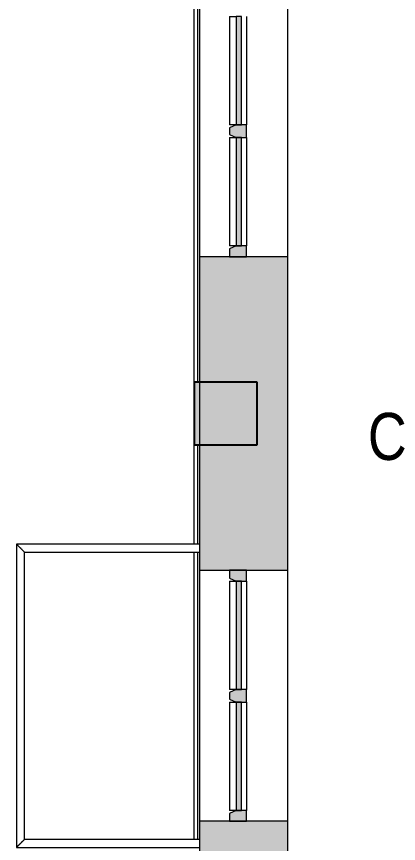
# Model space of a CAD drawing. Header units: inches. Extents: x -3803 to -1421, y -3454 to -210.
# Drawn here: x -3185.4 to -3112.4, y -1268.9 to -1110.7 of the extents above; entities that cross this region are included whole.
import ezdxf

# ---------------------------------------------------------------- set-up
doc = ezdxf.new("R2010")
doc.units = ezdxf.units.IN
doc.header["$MEASUREMENT"] = 0
for name, color, linetype, lineweight in [('A-AREA-IDEN', 2, 'Continuous', 9), ('A-FLOR-HRAL', 11, 'Continuous', 13), ('A-GLAZ-CURT', 52, 'Continuous', 13), ('A-GLAZ-CWMG', 51, 'Continuous', 13), ('A-WALL', 113, 'Continuous', 13), ('A-WALL-PATT', 111, 'Continuous', 13), ('S-COLS', 52, 'Continuous', 13)]:
    doc.layers.add(name, color=color, linetype=linetype, lineweight=lineweight)
doc.styles.add('Arial Narrow', font='ARIALN.TTF', dxfattribs={"height": 9})

# ---------------------------------------------------------------- blocks, each defined once
blk = doc.blocks.new('15830016-STRUCT_MARTINEZ-MOORE_CENTRAL_v2018_rvt-1-DIMENSION PLAN - LEVEL 2 _579_ - 2__ - CAD')
at = {"layer": 'S-COLS', "lineweight": 5}
blk.add_hatch(color=50, dxfattribs=at).paths.add_polyline_path([(-3139.4, -1192.64), (-3139.4, -1180.64), (-3151.4, -1180.64), (-3151.4, -1192.64), (-3150.09, -1192.64)], flags=0)
at = {"layer": 'S-COLS', "color": 253, "lineweight": 25}
for p, q in [((-3139.4, -1180.64), (-3151.4, -1180.64)), ((-3151.4, -1180.64), (-3151.4, -1192.64)), ((-3139.4, -1192.64), (-3139.4, -1180.64)), ((-3151.4, -1192.64), (-3139.4, -1192.64))]:
    blk.add_line(p, q, dxfattribs=at)
blk = doc.blocks.new('level 2 - band2 - level 2 - band-474741-DIMENSION PLAN - LEVEL 2 _579_ - 2__ - CAD')
at = {"layer": 'A-WALL', "lineweight": 20}
for p, q in [((-3151.52, -1060.54), (-3151.52, -1211.64)), ((-3150.77, -1064.64), (-3150.77, -1180.64)), ((-3150.77, -1192.64), (-3150.77, -1211.64)), ((-3151.52, -1213.14), (-3151.52, -1268.14)), ((-3150.77, -1213.14), (-3150.77, -1268.14))]:
    blk.add_line(p, q, dxfattribs=at)
blk = doc.blocks.new('System Panel - Winco Glass-383301-DIMENSION PLAN - LEVEL 2 _579_ - 2__ - CAD')
at = {"layer": 'A-GLAZ-CURT', "lineweight": 9}
blk.add_hatch(color=90, dxfattribs=at).paths.add_polyline_path([(-10.359375, -1), (10.359375, -1), (10.359375, 0), (-10.359375, 0)], flags=0)
at = {"layer": 'A-GLAZ-CURT', "lineweight": 20}
for p, q in [((10.359375, 0), (-10.359375, 0)), ((-10.359375, 0), (-10.359375, -1)), ((10.359375, -1), (10.359375, 0)), ((-10.359375, -1), (10.359375, -1))]:
    blk.add_line(p, q, dxfattribs=at)
blk = doc.blocks.new('Rectangular Mullion - Winco Accent Full_Right-Large-V5-DIMENSION PLAN - LEVEL 2 _579_ - 2__ - CAD')
at = {"layer": 'A-GLAZ-CWMG', "lineweight": 9}
for p, q in [((-3144.65, -2651.86), (-3143.4, -2651.86)), ((-3144.65, -2651.86), (-3144.65, -2672.58)), ((-3141.4, -2651.86), (-3141.4, -2672.58)), ((-3143.4, -2672.58), (-3144.65, -2672.58))]:
    blk.add_line(p, q, dxfattribs=at)
blk = doc.blocks.new('Rectangular Mullion - Winco Accent Full_Right-Large-V4-DIMENSION PLAN - LEVEL 2 _579_ - 2__ - CAD')
at = {"layer": 'A-GLAZ-CWMG', "lineweight": 9}
for p, q in [((-3144.65, -2412.7), (-3143.4, -2412.7)), ((-3144.65, -2412.7), (-3144.65, -2433.42)), ((-3141.4, -2412.7), (-3141.4, -2433.42)), ((-3143.4, -2433.42), (-3144.65, -2433.42))]:
    blk.add_line(p, q, dxfattribs=at)
blk = doc.blocks.new('Rectangular Mullion - Winco Accent Full-Large-383306-DIMENSION PLAN - LEVEL 2 _579_ - 2__ - CAD')
at = {"layer": 'A-GLAZ-CWMG', "lineweight": 9}
blk.add_hatch(color=90, dxfattribs=at).paths.add_polyline_path([(-1.22, 2), (1.22, 2), (1.22, 0), (0.64, -1.25), (-0.64, -1.25), (-1.22, 0)], flags=0)
at = {"layer": 'A-GLAZ-CWMG', "lineweight": 20}
for p, q in [((-1.22, 2), (1.22, 2)), ((-1.22, 0), (-1.22, 2)), ((1.22, 2), (1.22, 0)), ((-0.64, -1.25), (-1.22, 0)), ((1.22, 0), (0.64, -1.25)), ((0.64, -1.25), (-0.64, -1.25))]:
    blk.add_line(p, q, dxfattribs=at)
blk = doc.blocks.new('Rectangular Mullion - Winco Accent Full_Left-Large-383303-DIMENSION PLAN - LEVEL 2 _579_ - 2__ - CAD')
at = {"layer": 'A-GLAZ-CWMG', "lineweight": 9}
blk.add_hatch(color=90, dxfattribs=at).paths.add_polyline_path([(-2.06, 2), (0, 2), (0, -1.25), (-1.48, -1.25), (-2.06, 0)], flags=0)
at = {"layer": 'A-GLAZ-CWMG', "lineweight": 20}
for p, q in [((-2.06, 0), (-2.06, 2)), ((-2.06, 2), (0, 2)), ((0, 2), (0, -1.25)), ((-1.48, -1.25), (-2.06, 0)), ((0, -1.25), (-1.48, -1.25))]:
    blk.add_line(p, q, dxfattribs=at)
blk = doc.blocks.new('Rectangular Mullion - Winco Accent Full_Right-Large-383305-DIMENSION PLAN - LEVEL 2 _579_ - 2__ - CAD')
at = {"layer": 'A-GLAZ-CWMG', "lineweight": 9}
for p, q in [((-3144.65, -2435.86), (-3143.4, -2435.86)), ((-3144.65, -2435.86), (-3144.65, -2456.58)), ((-3141.4, -2435.86), (-3141.4, -2456.58)), ((-3143.4, -2456.58), (-3144.65, -2456.58))]:
    blk.add_line(p, q, dxfattribs=at)
blk = doc.blocks.new('Rectangular Mullion - Winco Accent Full_Left-Large-384324-DIMENSION PLAN - LEVEL 2 _579_ - 2__ - CAD')
at = {"layer": 'A-GLAZ-CWMG', "lineweight": 9}
blk.add_hatch(color=90, dxfattribs=at).paths.add_polyline_path([(0, -2), (-2.06, -2), (-2.06, 0), (-1.48, 1.25), (0, 1.25)], flags=0)
at = {"layer": 'A-GLAZ-CWMG', "lineweight": 20}
for p, q in [((-2.06, 0), (-1.48, 1.25)), ((-2.06, -2), (-2.06, 0)), ((-1.48, 1.25), (0, 1.25)), ((0, 1.25), (0, -2)), ((0, -2), (-2.06, -2))]:
    blk.add_line(p, q, dxfattribs=at)
blk = doc.blocks.new('Railing - Railing-545878-DIMENSION PLAN - LEVEL 2 _579_ - 2__ - CAD')
at = {"layer": 'A-FLOR-HRAL', "lineweight": 9}
for p, q in [((-3150.4, -1211.64), (-3185.4, -1211.64)), ((-3185.4, -1211.64), (-3185.4, -1269.64)), ((-3183.9, -1213.14), (-3150.4, -1213.14)), ((-3183.9, -1268.14), (-3183.9, -1213.14)), ((-3150.4, -1268.14), (-3183.9, -1268.14)), ((-3185.4, -1269.64), (-3150.4, -1269.64))]:
    blk.add_line(p, q, dxfattribs=at)
for points in [[(-3185.4, -1211.64), (-3185.4, -1211.64), (-3185.38, -1211.65), (-3185.34, -1211.7), (-3185.3, -1211.74), (-3185.25, -1211.78), (-3185.21, -1211.83), (-3185.17, -1211.87), (-3185.1, -1211.93), (-3185.04, -1212), (-3184.98, -1212.06), (-3184.93, -1212.1), (-3184.89, -1212.15), (-3184.84, -1212.2), (-3184.79, -1212.24), (-3184.74, -1212.29), (-3184.69, -1212.34), (-3184.65, -1212.39), (-3184.6, -1212.44), (-3184.55, -1212.49), (-3184.5, -1212.54), (-3184.45, -1212.58), (-3184.4, -1212.63), (-3184.36, -1212.68), (-3184.31, -1212.72), (-3184.27, -1212.77), (-3184.23, -1212.81), (-3184.18, -1212.86), (-3184.13, -1212.91), (-3184.08, -1212.95), (-3184.04, -1213), (-3183.99, -1213.04), (-3183.95, -1213.09), (-3183.91, -1213.13), (-3183.9, -1213.14), (-3183.9, -1213.14)], [(-3185.4, -1269.64), (-3185.4, -1269.64), (-3185.38, -1269.63), (-3185.34, -1269.59), (-3185.3, -1269.54), (-3185.25, -1269.5), (-3185.21, -1269.45), (-3185.16, -1269.41), (-3185.1, -1269.35), (-3185.04, -1269.28), (-3184.98, -1269.22), (-3184.93, -1269.18), (-3184.89, -1269.13), (-3184.84, -1269.08), (-3184.79, -1269.04), (-3184.74, -1268.99), (-3184.69, -1268.94), (-3184.65, -1268.89), (-3184.6, -1268.84), (-3184.55, -1268.79), (-3184.5, -1268.74), (-3184.45, -1268.7), (-3184.4, -1268.65), (-3184.36, -1268.6), (-3184.31, -1268.56), (-3184.27, -1268.52), (-3184.23, -1268.47), (-3184.18, -1268.42), (-3184.13, -1268.37), (-3184.08, -1268.33), (-3184.04, -1268.28), (-3183.99, -1268.24), (-3183.95, -1268.2), (-3183.91, -1268.15), (-3183.9, -1268.14), (-3183.9, -1268.14)]]:
    blk.add_open_spline(points, degree=3, knots=[0, 0, 0, 0, 0.083333, 0.125, 0.166667, 0.208333, 0.229167, 0.25, 0.291667, 0.333333, 0.354167, 0.375, 0.395833, 0.416667, 0.4375, 0.458333, 0.479167, 0.5, 0.520833, 0.541667, 0.5625, 0.583333, 0.604167, 0.625, 0.645833, 0.666667, 0.6875, 0.708333, 0.75, 0.770833, 0.791667, 0.833333, 0.875, 0.916667, 1, 1, 1, 1], dxfattribs=at)

msp = doc.modelspace()

# ---------------------------------------------------------------- hatches: boundary and pattern name
at = {"layer": 'A-WALL-PATT', "lineweight": 20}
h = msp.add_hatch(color=10, dxfattribs=at)
h.paths.add_polyline_path([(-3150.4, -1411.64), (-3133.52, -1411.64), (-3133.52, -1372.64), (-3150.4, -1372.64), (-3150.4, -1397.9)], flags=0)
h.paths.add_polyline_path([(-3150.4, -1324.64), (-3133.52, -1324.64), (-3133.52, -1264.64), (-3150.4, -1264.64), (-3150.4, -1308.74)], flags=0)
h.paths.add_polyline_path([(-3150.4, -1216.64), (-3133.52, -1216.64), (-3133.52, -1156.64), (-3150.4, -1156.64), (-3150.4, -1189.86)], flags=0)
h.paths.add_polyline_path([(-3150.4, -1108.64), (-3133.52, -1108.64), (-3133.52, -1048.64), (-3150.4, -1048.64), (-3150.4, -1100.7)], flags=0)
h.paths.add_polyline_path([(-3150.09, -1000.64), (-3133.52, -1000.64), (-3133.52, -961.64), (-3150.4, -961.64), (-3150.4, -1000.64)], flags=0)

# ---------------------------------------------------------------- linework, layer by layer
at = {"layer": 'A-WALL', "lineweight": 20}
for p, q in [((-3150.4, -1108.64), (-3150.4, -1411.64)), ((-3133.52, -1541.14), (-3133.52, -1108.64)), ((-3133.52, -1156.64), (-3150.4, -1156.64)), ((-3150.4, -1216.64), (-3133.52, -1216.64)), ((-3133.52, -1264.64), (-3150.4, -1264.64))]:
    msp.add_line(p, q, dxfattribs=at)

# ---------------------------------------------------------------- block references
at = {"lineweight": 5}
msp.add_blockref('15830016-STRUCT_MARTINEZ-MOORE_CENTRAL_v2018_rvt-1-DIMENSION PLAN - LEVEL 2 _579_ - 2__ - CAD', (0, 0), dxfattribs=at)
at = {"layer": 'A-FLOR-HRAL', "lineweight": 9}
msp.add_blockref('Railing - Railing-545878-DIMENSION PLAN - LEVEL 2 _579_ - 2__ - CAD', (0, 0), dxfattribs=at)
at = {"layer": 'A-GLAZ-CURT', "lineweight": 9, "rotation": 89.99999999999854}
for p in [(-3143.4, -1121.06), (-3143.4, -1144.22), (-3143.4, -1229.06), (-3143.4, -1252.22)]:
    msp.add_blockref('System Panel - Winco Glass-383301-DIMENSION PLAN - LEVEL 2 _579_ - 2__ - CAD', p, dxfattribs=at)
at = {"layer": 'A-GLAZ-CWMG', "lineweight": 9}
for name, p in [('Rectangular Mullion - Winco Accent Full_Right-Large-V4-DIMENSION PLAN - LEVEL 2 _579_ - 2__ - CAD', (0, 1302)), ('Rectangular Mullion - Winco Accent Full_Right-Large-V5-DIMENSION PLAN - LEVEL 2 _579_ - 2__ - CAD', (0, 1518)), ('Rectangular Mullion - Winco Accent Full_Right-Large-V4-DIMENSION PLAN - LEVEL 2 _579_ - 2__ - CAD', (0, 1194)), ('Rectangular Mullion - Winco Accent Full_Right-Large-383305-DIMENSION PLAN - LEVEL 2 _579_ - 2__ - CAD', (0, 1194))]:
    msp.add_blockref(name, p, dxfattribs=at)
at = {"layer": 'A-GLAZ-CWMG', "lineweight": 9, "extrusion": (0, 0, -1)}
for name, p, rotation in [('Rectangular Mullion - Winco Accent Full-Large-383306-DIMENSION PLAN - LEVEL 2 _579_ - 2__ - CAD', (3143.4, -1132.64), 90.00000000000146), ('Rectangular Mullion - Winco Accent Full_Left-Large-384324-DIMENSION PLAN - LEVEL 2 _579_ - 2__ - CAD', (3143.4, -1156.64), 269.9999999999992), ('Rectangular Mullion - Winco Accent Full_Left-Large-383303-DIMENSION PLAN - LEVEL 2 _579_ - 2__ - CAD', (3143.4, -1216.64), 90.00000000000146), ('Rectangular Mullion - Winco Accent Full-Large-383306-DIMENSION PLAN - LEVEL 2 _579_ - 2__ - CAD', (3143.4, -1240.64), 90.00000000000146), ('Rectangular Mullion - Winco Accent Full_Left-Large-384324-DIMENSION PLAN - LEVEL 2 _579_ - 2__ - CAD', (3143.4, -1264.64), 269.9999999999992)]:
    msp.add_blockref(name, p, dxfattribs=dict(at, rotation=rotation))
at = {"layer": 'A-WALL', "lineweight": 20}
msp.add_blockref('level 2 - band2 - level 2 - band-474741-DIMENSION PLAN - LEVEL 2 _579_ - 2__ - CAD', (0, 0), dxfattribs=at)

# ---------------------------------------------------------------- texts
at = {"layer": 'A-AREA-IDEN', "insert": (-3118.21, -1186.52), "char_height": 9, "width": 69.084, "attachment_point": 1, "style": 'Arial Narrow'}
msp.add_mtext('CORRIDOR', dxfattribs=at)

doc.saveas('drawing.dxf')
